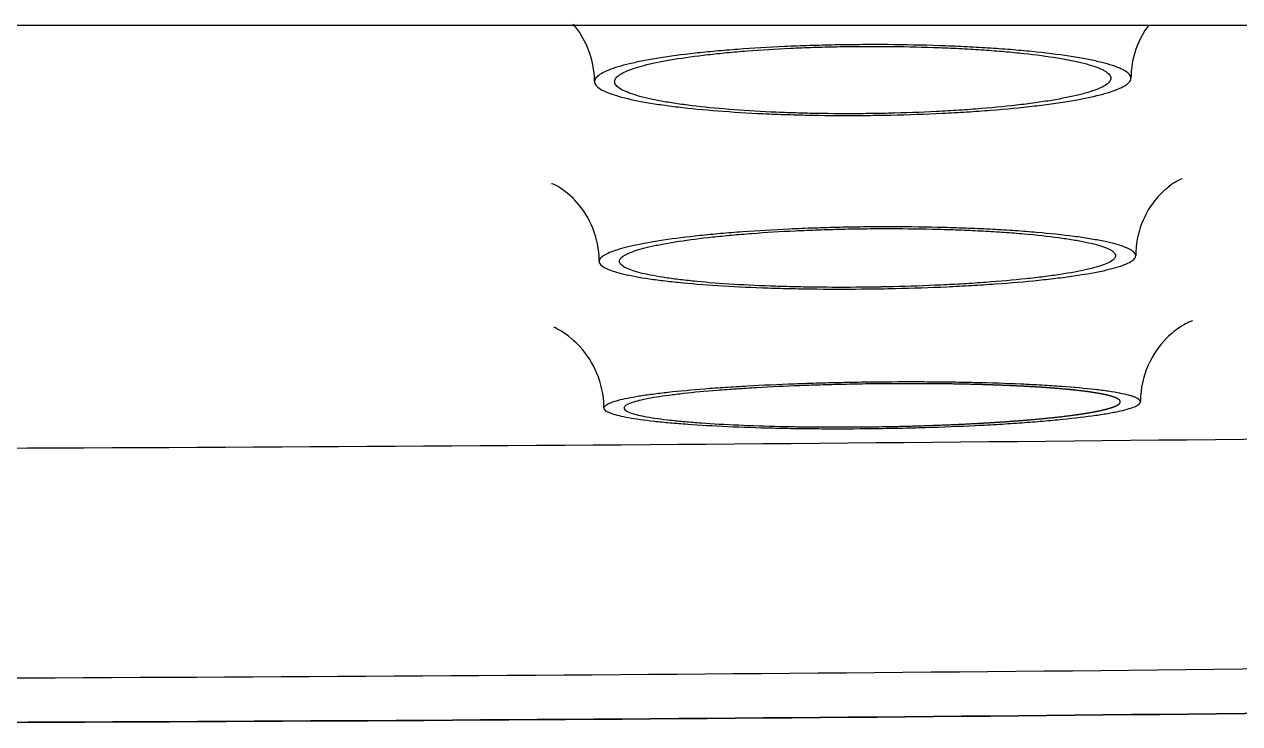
# Model space of a CAD drawing. Header units: millimetres. Extents: x 0 to 2809, y -1128 to 717.
# Drawn here: x 765.3 to 856, y 312 to 364.1 of the extents above; entities that cross this region are included whole.
import ezdxf

# ---------------------------------------------------------------- set-up
doc = ezdxf.new("R2010")
doc.units = ezdxf.units.MM
doc.layers.add('Blocks', color=7, linetype='Continuous')
doc.layers.add('Blocks$Inner', color=7, linetype='Continuous', lineweight=25, true_color=0x007f00)
doc.layers.add('Blocks$Outline', color=7, linetype='Continuous', lineweight=35, true_color=0xff3f3f)

# ---------------------------------------------------------------- blocks, each defined once
blk = doc.blocks.new('Balcony Lounge Bench w Arm Front')
at = {"layer": 'Blocks$Inner'}
blk.add_lwpolyline([(1224.493, 363.997), (1060.548, 363.997), (874.6, 363.997), (778.67, 363.997), (712.85, 363.997), (647.029, 363.997), (551.1, 363.997), (365.151, 363.997), (201.207, 363.997)], dxfattribs=at)
for points, knots in [([(807.846, 359.813), (807.846, 359.935), (807.843, 360.058), (807.836, 360.18), (807.75, 361.721), (807.107, 363.115), (806.265, 364.079)], [0.000003, 0.000003, 0.000003, 0.000003, 0.40923, 0.40923, 0.40923, 5.551713, 5.551713, 5.551713, 5.551713]), ([(825.759, 362.54), (825.127, 362.528), (824.498, 362.513), (823.247, 362.473), (822.629, 362.449), (820.815, 362.367), (819.65, 362.298), (817.968, 362.173), (817.417, 362.128), (816.353, 362.03), (815.841, 361.979), (814.365, 361.815), (813.459, 361.695), (812.219, 361.496), (811.829, 361.427), (811.103, 361.286), (810.766, 361.214), (810.144, 361.065), (809.859, 360.989), (809.342, 360.833), (809.108, 360.753), (808.495, 360.51), (808.207, 360.345), (807.948, 360.095), (807.891, 360.011), (807.852, 359.888), (807.846, 359.851), (807.846, 359.813)], [169.094805, 169.094805, 169.094805, 169.094805, 171.661273, 171.661273, 174.227741, 174.227741, 179.360678, 179.360678, 181.927146, 181.927146, 184.493614, 184.493614, 189.626551, 189.626551, 192.193019, 192.193019, 194.759487, 194.759487, 197.325955, 197.325955, 199.892423, 199.892423, 205.02536, 205.02536, 207.591828, 207.591828, 208.735555, 208.735555, 208.735555, 208.735555]), ([(847.846, 360.065), (847.846, 360.156), (847.81, 360.246), (847.738, 360.335), (847.671, 360.42), (847.571, 360.503), (847.439, 360.587), (847.373, 360.629), (847.299, 360.67), (847.217, 360.711), (847.135, 360.752), (847.046, 360.793), (846.949, 360.833), (846.562, 360.994), (846.056, 361.148), (845.433, 361.294), (845.277, 361.331), (845.113, 361.367), (844.942, 361.403), (844.771, 361.439), (844.593, 361.474), (844.408, 361.508), (844.04, 361.577), (843.648, 361.643), (843.231, 361.706), (842.398, 361.832), (841.471, 361.946), (840.446, 362.049), (839.934, 362.101), (839.403, 362.148), (838.857, 362.192), (838.312, 362.236), (837.751, 362.276), (837.175, 362.313), (836.598, 362.35), (836.006, 362.382), (835.399, 362.412), (834.791, 362.441), (834.165, 362.466), (833.536, 362.487), (832.278, 362.529), (830.999, 362.555), (829.698, 362.564), (829.08, 362.568), (828.457, 362.569), (827.831, 362.565)], [292.918714, 292.918714, 292.918714, 292.918714, 295.735298, 295.735298, 295.735298, 298.389604, 298.389604, 298.389604, 299.725317, 299.725317, 299.725317, 301.053546, 301.053546, 301.053546, 306.347894, 306.347894, 306.347894, 307.678821, 307.678821, 307.678821, 309.013936, 309.013936, 309.013936, 311.663548, 311.663548, 311.663548, 316.967793, 316.967793, 316.967793, 319.628812, 319.628812, 319.628812, 322.269862, 322.269862, 322.269862, 324.916361, 324.916361, 324.916361, 327.583079, 327.583079, 327.583079, 332.876708, 332.876708, 332.876708, 335.400888, 335.400888, 335.400888, 335.400888]), ([(809.346, 359.813), (809.346, 359.849), (809.352, 359.885), (809.388, 360.001), (809.44, 360.081), (809.68, 360.319), (809.947, 360.476), (810.514, 360.708), (810.73, 360.784), (811.208, 360.932), (811.472, 361.005), (812.047, 361.146), (812.359, 361.215), (813.03, 361.349), (813.391, 361.415), (814.538, 361.604), (815.376, 361.719), (816.742, 361.875), (817.215, 361.924), (818.199, 362.017), (818.709, 362.061), (820.264, 362.18), (821.342, 362.246), (823.02, 362.324), (823.592, 362.347), (824.749, 362.385), (825.331, 362.4), (825.915, 362.412)], [383.12842, 383.12842, 383.12842, 383.12842, 384.272117, 384.272117, 386.838473, 386.838473, 391.971184, 391.971184, 394.537539, 394.537539, 397.103894, 397.103894, 399.67025, 399.67025, 402.236605, 402.236605, 407.369316, 407.369316, 409.935671, 409.935671, 412.502026, 412.502026, 417.634737, 417.634737, 420.201093, 420.201093, 422.767448, 422.767448, 422.767448, 422.767448]), ([(827.832, 362.436), (828.411, 362.439), (828.988, 362.439), (829.559, 362.435), (830.762, 362.427), (831.946, 362.403), (833.11, 362.363), (833.691, 362.343), (834.271, 362.319), (834.832, 362.292), (835.394, 362.264), (835.942, 362.233), (836.475, 362.199), (837.008, 362.164), (837.527, 362.126), (838.031, 362.084), (838.536, 362.043), (839.027, 361.997), (839.501, 361.949), (840.449, 361.851), (841.307, 361.743), (842.077, 361.623), (842.462, 361.563), (842.826, 361.501), (843.166, 361.436), (843.337, 361.403), (843.502, 361.37), (843.66, 361.336), (843.818, 361.302), (843.969, 361.267), (844.114, 361.233), (844.691, 361.093), (845.158, 360.948), (845.516, 360.795), (845.606, 360.757), (845.688, 360.718), (845.764, 360.679), (845.84, 360.64), (845.908, 360.601), (845.97, 360.561), (846.092, 360.482), (846.184, 360.402), (846.246, 360.322), (846.313, 360.237), (846.346, 360.151), (846.346, 360.065)], [256.623046, 256.623046, 256.623046, 256.623046, 259.146896, 259.146896, 259.146896, 264.439835, 264.439835, 264.439835, 267.106222, 267.106222, 267.106222, 269.752413, 269.752413, 269.752413, 272.393185, 272.393185, 272.393185, 275.053955, 275.053955, 275.053955, 280.357822, 280.357822, 280.357822, 283.007306, 283.007306, 283.007306, 284.342372, 284.342372, 284.342372, 285.673262, 285.673262, 285.673262, 290.967557, 290.967557, 290.967557, 292.295796, 292.295796, 292.295796, 293.631526, 293.631526, 293.631526, 296.285886, 296.285886, 296.285886, 299.102442, 299.102442, 299.102442, 299.102442]), ([(807.846, 359.813), (807.846, 359.766), (807.855, 359.719), (807.94, 359.505), (808.126, 359.34), (808.58, 359.098), (808.762, 359.018), (809.183, 358.86), (809.421, 358.784), (810.214, 358.56), (810.847, 358.419), (811.955, 358.221), (812.353, 358.156), (813.186, 358.035), (813.623, 357.977), (814.994, 357.814), (815.989, 357.717), (818.139, 357.55), (819.265, 357.481), (821.021, 357.401), (821.617, 357.378), (822.835, 357.34), (823.458, 357.324), (825.333, 357.29), (826.597, 357.284), (827.875, 357.294)], [208.735555, 208.735555, 208.735555, 208.735555, 210.158296, 210.158296, 215.291232, 215.291232, 217.857701, 217.857701, 220.424169, 220.424169, 225.557105, 225.557105, 228.123573, 228.123573, 230.690042, 230.690042, 235.822978, 235.822978, 240.955914, 240.955914, 243.522383, 243.522383, 246.088851, 246.088851, 251.221787, 251.221787, 251.221787, 251.221787]), ([(827.873, 357.423), (826.691, 357.413), (825.522, 357.419), (823.787, 357.451), (823.211, 357.465), (822.084, 357.501), (821.532, 357.523), (819.908, 357.598), (818.867, 357.663), (816.878, 357.822), (815.958, 357.913), (814.69, 358.069), (814.286, 358.123), (813.515, 358.238), (813.147, 358.299), (812.122, 358.488), (811.536, 358.622), (810.803, 358.834), (810.583, 358.907), (810.193, 359.057), (810.025, 359.133), (809.605, 359.363), (809.433, 359.52), (809.355, 359.724), (809.346, 359.768), (809.346, 359.813)], [340.644076, 340.644076, 340.644076, 340.644076, 345.776787, 345.776787, 348.343142, 348.343142, 350.909498, 350.909498, 356.042208, 356.042208, 361.174919, 361.174919, 363.741274, 363.741274, 366.30763, 366.30763, 371.440341, 371.440341, 374.006696, 374.006696, 376.573051, 376.573051, 381.705762, 381.705762, 383.12842, 383.12842, 383.12842, 383.12842]), ([(846.346, 360.065), (846.346, 359.989), (846.32, 359.913), (846.268, 359.836), (846.24, 359.795), (846.204, 359.754), (846.161, 359.713), (846.118, 359.672), (846.068, 359.631), (846.011, 359.591), (845.896, 359.51), (845.753, 359.43), (845.582, 359.351), (845.411, 359.272), (845.211, 359.194), (844.983, 359.117), (844.869, 359.078), (844.748, 359.04), (844.619, 359.002), (844.491, 358.964), (844.355, 358.926), (844.213, 358.888), (843.646, 358.739), (842.982, 358.598), (842.223, 358.466), (841.843, 358.399), (841.439, 358.335), (841.011, 358.273), (840.797, 358.242), (840.577, 358.212), (840.353, 358.182), (840.129, 358.153), (839.901, 358.124), (839.668, 358.096), (838.738, 357.984), (837.741, 357.885), (836.675, 357.798), (836.142, 357.754), (835.589, 357.714), (835.03, 357.678), (834.47, 357.641), (833.902, 357.608), (833.327, 357.58), (832.175, 357.522), (830.992, 357.479), (829.777, 357.452)], [299.102442, 299.102442, 299.102442, 299.102442, 301.586532, 301.586532, 301.586532, 302.922495, 302.922495, 302.922495, 304.251643, 304.251643, 304.251643, 306.895478, 306.895478, 306.895478, 309.540185, 309.540185, 309.540185, 310.870441, 310.870441, 310.870441, 312.206176, 312.206176, 312.206176, 317.504724, 317.504724, 317.504724, 320.16068, 320.16068, 320.16068, 321.495755, 321.495755, 321.495755, 322.822788, 322.822788, 322.822788, 328.116604, 328.116604, 328.116604, 330.783352, 330.783352, 330.783352, 333.430978, 333.430978, 333.430978, 338.736351, 338.736351, 338.736351, 338.736351]), ([(829.933, 357.323), (831.247, 357.351), (832.526, 357.396), (833.771, 357.456), (834.393, 357.486), (835.007, 357.52), (835.612, 357.558), (836.217, 357.596), (836.815, 357.639), (837.391, 357.684), (838.543, 357.775), (839.621, 357.879), (840.627, 357.996), (840.878, 358.026), (841.125, 358.056), (841.367, 358.087), (841.609, 358.118), (841.847, 358.15), (842.078, 358.182), (842.541, 358.247), (842.978, 358.315), (843.388, 358.384), (844.209, 358.523), (844.928, 358.671), (845.54, 358.828), (845.694, 358.867), (845.84, 358.907), (845.979, 358.947), (846.118, 358.987), (846.249, 359.028), (846.373, 359.068), (846.619, 359.149), (846.835, 359.232), (847.02, 359.315), (847.205, 359.398), (847.36, 359.482), (847.484, 359.567), (847.546, 359.609), (847.6, 359.652), (847.646, 359.695), (847.693, 359.738), (847.731, 359.781), (847.761, 359.824), (847.818, 359.905), (847.846, 359.985), (847.846, 360.065)], [253.284065, 253.284065, 253.284065, 253.284065, 258.590012, 258.590012, 258.590012, 261.237873, 261.237873, 261.237873, 263.904816, 263.904816, 263.904816, 269.198889, 269.198889, 269.198889, 270.525959, 270.525959, 270.525959, 271.86106, 271.86106, 271.86106, 274.517039, 274.517039, 274.517039, 279.815529, 279.815529, 279.815529, 281.151231, 281.151231, 281.151231, 282.481449, 282.481449, 282.481449, 285.126068, 285.126068, 285.126068, 287.769806, 287.769806, 287.769806, 289.098905, 289.098905, 289.098905, 290.434819, 290.434819, 290.434819, 292.918714, 292.918714, 292.918714, 292.918714]), ([(827.875, 357.294), (828.536, 357.299), (829.195, 357.308), (829.879, 357.322), (829.906, 357.323), (829.933, 357.323)], [251.221787, 251.221787, 251.221787, 251.221787, 253.203164, 253.203164, 253.284065, 253.284065, 253.284065, 253.284065]), ([(851.67, 352.583), (851.67, 352.583), (851.553, 352.545), (851.287, 352.396), (851.133, 352.311), (850.936, 352.189), (850.705, 352.014), (850.511, 351.868), (850.304, 351.692), (850.09, 351.478), (849.986, 351.374), (849.881, 351.261), (849.778, 351.141), (848.849, 350.063), (848.197, 348.516), (848.197, 346.842)], [30.656986, 30.656986, 30.656986, 30.656986, 33.249079, 33.249079, 33.249079, 34.734877, 34.734877, 34.734877, 35.970958, 35.970958, 35.970958, 36.577814, 36.577814, 36.577814, 42.01542, 42.01542, 42.01542, 42.01542]), ([(808.197, 346.421), (808.197, 346.545), (808.194, 346.668), (808.187, 346.791), (808.093, 348.481), (807.331, 350.005), (806.357, 351.004), (806.327, 351.035), (806.297, 351.064), (806.268, 351.094), (805.256, 352.09), (804.652, 352.207), (804.65, 352.2)], [0.000007, 0.000007, 0.000007, 0.000007, 0.403306, 0.403306, 0.403306, 5.941626, 5.941626, 5.941626, 6.112428, 6.112428, 6.112428, 11.657993, 11.657993, 11.657993, 11.657993]), ([(826.124, 348.952), (825.492, 348.938), (824.863, 348.921), (823.611, 348.878), (822.994, 348.854), (821.179, 348.77), (820.013, 348.701), (818.331, 348.579), (817.779, 348.535), (816.714, 348.441), (816.202, 348.392), (814.725, 348.236), (813.818, 348.123), (812.577, 347.938), (812.186, 347.874), (811.459, 347.743), (811.122, 347.677), (810.5, 347.541), (810.214, 347.471), (809.696, 347.33), (809.462, 347.257), (808.848, 347.038), (808.559, 346.891), (808.3, 346.669), (808.243, 346.595), (808.203, 346.488), (808.197, 346.454), (808.197, 346.421)], [146.335695, 146.335695, 146.335695, 146.335695, 148.237936, 148.237936, 150.140176, 150.140176, 153.944657, 153.944657, 155.846898, 155.846898, 157.749138, 157.749138, 161.553619, 161.553619, 163.45586, 163.45586, 165.3581, 165.3581, 167.260341, 167.260341, 169.162581, 169.162581, 172.967062, 172.967062, 174.869303, 174.869303, 175.718245, 175.718245, 175.718245, 175.718245]), ([(848.197, 346.842), (848.197, 346.921), (848.162, 346.999), (848.091, 347.078), (848.024, 347.152), (847.925, 347.226), (847.793, 347.299), (847.727, 347.336), (847.653, 347.372), (847.571, 347.408), (847.489, 347.444), (847.4, 347.48), (847.304, 347.515), (846.917, 347.656), (846.413, 347.791), (845.79, 347.92), (845.634, 347.952), (845.47, 347.983), (845.3, 348.015), (845.129, 348.046), (844.95, 348.077), (844.766, 348.107), (844.398, 348.167), (844.006, 348.224), (843.59, 348.279), (842.758, 348.389), (841.831, 348.488), (840.807, 348.577), (840.294, 348.621), (839.764, 348.662), (839.219, 348.699), (838.674, 348.736), (838.113, 348.77), (837.537, 348.801), (836.961, 348.831), (836.369, 348.858), (835.762, 348.882), (835.155, 348.905), (834.529, 348.926), (833.9, 348.942), (832.642, 348.974), (831.363, 348.991), (830.062, 348.993), (829.436, 348.994), (828.803, 348.991), (828.167, 348.985)], [101.822164, 101.822164, 101.822164, 101.822164, 104.617832, 104.617832, 104.617832, 107.269607, 107.269607, 107.269607, 108.603979, 108.603979, 108.603979, 109.930831, 109.930831, 109.930831, 115.220119, 115.220119, 115.220119, 116.549891, 116.549891, 116.549891, 117.883734, 117.883734, 117.883734, 120.530844, 120.530844, 120.530844, 125.830614, 125.830614, 125.830614, 128.489304, 128.489304, 128.489304, 131.128176, 131.128176, 131.128176, 133.77263, 133.77263, 133.77263, 136.437281, 136.437281, 136.437281, 141.726873, 141.726873, 141.726873, 144.287765, 144.287765, 144.287765, 144.287765]), ([(809.697, 346.421), (809.697, 346.453), (809.703, 346.484), (809.739, 346.586), (809.792, 346.656), (810.032, 346.865), (810.299, 347.004), (810.867, 347.212), (811.083, 347.281), (811.563, 347.415), (811.827, 347.48), (812.403, 347.609), (812.715, 347.672), (813.387, 347.796), (813.749, 347.857), (814.896, 348.032), (815.736, 348.14), (817.102, 348.288), (817.576, 348.335), (818.56, 348.424), (819.071, 348.467), (820.627, 348.583), (821.705, 348.649), (823.384, 348.729), (823.955, 348.752), (825.113, 348.793), (825.695, 348.81), (826.279, 348.824)], [313.43033, 313.43033, 313.43033, 313.43033, 314.215593, 314.215593, 315.975247, 315.975247, 319.494555, 319.494555, 321.254209, 321.254209, 323.013863, 323.013863, 324.773517, 324.773517, 326.533171, 326.533171, 330.052479, 330.052479, 331.812133, 331.812133, 333.571787, 333.571787, 337.091095, 337.091095, 338.850749, 338.850749, 340.610403, 340.610403, 340.610403, 340.610403]), ([(828.169, 348.856), (828.758, 348.862), (829.343, 348.865), (831.126, 348.863), (832.309, 348.848), (834.054, 348.803), (834.633, 348.784), (835.756, 348.74), (836.303, 348.715), (837.369, 348.658), (837.888, 348.626), (838.896, 348.556), (839.387, 348.518), (840.809, 348.393), (841.666, 348.3), (842.82, 348.145), (843.183, 348.091), (843.694, 348.006), (843.859, 347.977), (844.175, 347.918), (844.326, 347.888), (845.047, 347.737), (845.513, 347.61), (845.96, 347.444), (846.043, 347.41), (846.194, 347.342), (846.262, 347.308), (846.445, 347.204), (846.537, 347.134), (846.664, 346.991), (846.697, 346.916), (846.697, 346.842)], [200.354022, 200.354022, 200.354022, 200.354022, 202.907366, 202.907366, 208.208216, 208.208216, 210.85864, 210.85864, 213.509065, 213.509065, 216.15949, 216.15949, 218.809915, 218.809915, 224.110764, 224.110764, 226.761189, 226.761189, 228.086401, 228.086401, 229.411614, 229.411614, 234.712463, 234.712463, 236.037676, 236.037676, 237.362888, 237.362888, 240.013313, 240.013313, 242.812063, 242.812063, 242.812063, 242.812063]), ([(808.197, 346.421), (808.197, 346.38), (808.207, 346.34), (808.292, 346.153), (808.477, 346.011), (808.932, 345.804), (809.114, 345.736), (809.536, 345.602), (809.775, 345.537), (810.568, 345.35), (811.202, 345.233), (812.312, 345.069), (812.71, 345.017), (813.544, 344.918), (813.982, 344.872), (815.354, 344.74), (816.35, 344.664), (818.501, 344.534), (819.627, 344.483), (821.384, 344.424), (821.981, 344.408), (823.2, 344.382), (823.823, 344.372), (825.698, 344.354), (826.963, 344.355), (828.241, 344.369)], [175.718245, 175.718245, 175.718245, 175.718245, 176.771543, 176.771543, 180.576024, 180.576024, 182.478265, 182.478265, 184.380505, 184.380505, 188.184986, 188.184986, 190.087227, 190.087227, 191.989467, 191.989467, 195.793948, 195.793948, 199.598429, 199.598429, 201.50067, 201.50067, 203.40291, 203.40291, 207.207391, 207.207391, 207.207391, 207.207391]), ([(828.238, 344.498), (827.055, 344.484), (825.886, 344.482), (824.151, 344.499), (823.575, 344.507), (822.447, 344.531), (821.895, 344.546), (820.27, 344.6), (819.229, 344.648), (817.238, 344.769), (816.317, 344.84), (815.048, 344.963), (814.643, 345.006), (813.872, 345.099), (813.503, 345.148), (812.476, 345.301), (811.89, 345.411), (811.156, 345.588), (810.936, 345.649), (810.545, 345.774), (810.377, 345.839), (809.956, 346.034), (809.785, 346.168), (809.706, 346.344), (809.697, 346.383), (809.697, 346.421)], [284.301474, 284.301474, 284.301474, 284.301474, 287.820782, 287.820782, 289.580436, 289.580436, 291.34009, 291.34009, 294.859398, 294.859398, 298.378706, 298.378706, 300.13836, 300.13836, 301.898014, 301.898014, 305.417322, 305.417322, 307.176976, 307.176976, 308.93663, 308.93663, 312.455939, 312.455939, 313.43033, 313.43033, 313.43033, 313.43033]), ([(846.697, 346.842), (846.697, 346.775), (846.671, 346.708), (846.59, 346.605), (846.554, 346.569), (846.468, 346.498), (846.417, 346.462), (846.245, 346.357), (846.101, 346.287), (845.758, 346.149), (845.558, 346.081), (845.215, 345.98), (845.094, 345.947), (844.836, 345.88), (844.7, 345.847), (843.99, 345.684), (843.325, 345.561), (842.185, 345.387), (841.781, 345.331), (841.138, 345.249), (840.917, 345.223), (840.469, 345.171), (840.241, 345.145), (839.078, 345.022), (838.08, 344.934), (836.481, 344.817), (835.928, 344.78), (834.808, 344.714), (834.24, 344.684), (832.513, 344.603), (831.33, 344.561), (830.114, 344.532)], [242.812063, 242.812063, 242.812063, 242.812063, 245.314163, 245.314163, 246.639375, 246.639375, 247.964587, 247.964587, 250.615012, 250.615012, 253.265437, 253.265437, 254.590649, 254.590649, 255.915862, 255.915862, 261.216711, 261.216711, 263.867136, 263.867136, 265.192348, 265.192348, 266.517561, 266.517561, 271.81841, 271.81841, 274.468835, 274.468835, 277.11926, 277.11926, 282.420109, 282.420109, 282.420109, 282.420109]), ([(830.27, 344.404), (831.584, 344.433), (832.863, 344.477), (834.108, 344.533), (834.73, 344.561), (835.344, 344.593), (835.949, 344.628), (836.555, 344.663), (837.153, 344.701), (837.729, 344.742), (838.881, 344.824), (839.96, 344.917), (840.966, 345.021), (841.218, 345.047), (841.464, 345.074), (841.707, 345.101), (841.949, 345.129), (842.187, 345.157), (842.419, 345.186), (842.882, 345.243), (843.319, 345.302), (843.73, 345.364), (844.552, 345.486), (845.271, 345.616), (845.885, 345.754), (846.038, 345.788), (846.185, 345.824), (846.324, 345.859), (846.464, 345.894), (846.595, 345.929), (846.718, 345.965), (846.965, 346.036), (847.181, 346.108), (847.367, 346.181), (847.553, 346.254), (847.708, 346.328), (847.832, 346.403), (847.895, 346.44), (847.949, 346.477), (847.996, 346.515), (848.042, 346.553), (848.081, 346.591), (848.111, 346.629), (848.169, 346.7), (848.197, 346.771), (848.197, 346.842)], [62.205373, 62.205373, 62.205373, 62.205373, 67.507303, 67.507303, 67.507303, 70.15308, 70.15308, 70.15308, 72.817854, 72.817854, 72.817854, 78.107436, 78.107436, 78.107436, 79.433334, 79.433334, 79.433334, 80.76723, 80.76723, 80.76723, 83.420731, 83.420731, 83.420731, 88.714189, 88.714189, 88.714189, 90.048582, 90.048582, 90.048582, 91.377435, 91.377435, 91.377435, 94.01936, 94.01936, 94.01936, 96.660459, 96.660459, 96.660459, 97.988264, 97.988264, 97.988264, 99.32282, 99.32282, 99.32282, 101.822164, 101.822164, 101.822164, 101.822164]), ([(828.241, 344.369), (828.901, 344.377), (829.56, 344.388), (830.235, 344.403), (830.252, 344.403), (830.27, 344.404)], [207.207391, 207.207391, 207.207391, 207.207391, 209.188251, 209.188251, 209.24119, 209.24119, 209.24119, 209.24119]), ([(1224.493, 342.21), (1224.449, 342.208), (1224.406, 342.206), (1224.363, 342.205), (1223.78, 342.182), (1223.196, 342.16), (1222.613, 342.138), (1220.285, 342.049), (1217.957, 341.96), (1215.629, 341.872), (1210.972, 341.697), (1206.315, 341.523), (1201.657, 341.352), (1192.346, 341.01), (1183.034, 340.678), (1173.722, 340.355), (1155.096, 339.709), (1136.466, 339.103), (1117.835, 338.536), (1072.849, 337.168), (1027.847, 336.04), (982.837, 335.131), (937.836, 334.222), (892.826, 333.529), (847.815, 333.072), (802.826, 332.616), (757.835, 332.398), (712.85, 332.398)], [-1030.597712, -1030.597712, -1030.597712, -1030.597712, -1030.467005, -1030.467005, -1030.467005, -1028.716244, -1028.716244, -1028.716244, -1021.726434, -1021.726434, -1021.726434, -1007.74364, -1007.74364, -1007.74364, -979.788621, -979.788621, -979.788621, -923.867941, -923.867941, -923.867941, -788.816801, -788.816801, -788.816801, -653.768562, -653.768562, -653.768562, -518.79142, -518.79142, -518.79142, -518.79142]), ([(852.422, 341.99), (852.421, 341.991), (852.342, 341.967), (852.153, 341.881), (852.024, 341.822), (851.846, 341.734), (851.62, 341.596), (851.335, 341.421), (851.002, 341.183), (850.651, 340.855), (850.597, 340.805), (850.543, 340.752), (850.489, 340.698), (849.371, 339.577), (848.571, 337.868), (848.549, 336.036)], [31.290777, 31.290777, 31.290777, 31.290777, 33.420315, 33.420315, 33.420315, 34.867702, 34.867702, 34.867702, 36.684971, 36.684971, 36.684971, 36.9689, 36.9689, 36.9689, 42.831672, 42.831672, 42.831672, 42.831672]), ([(808.548, 335.492), (808.548, 335.639), (808.544, 335.785), (808.534, 335.932), (808.422, 337.658), (807.627, 339.228), (806.565, 340.275), (806.487, 340.351), (806.41, 340.424), (806.267, 340.551), (806.202, 340.607), (806.137, 340.66), (805.511, 341.175), (805.076, 341.409), (804.825, 341.51)], [0, 0, 0, 0, 0.465791, 0.465791, 0.465791, 5.962318, 5.962318, 5.962318, 6.361256, 6.361256, 6.698708, 6.698708, 6.698708, 9.828183, 9.828183, 9.828183, 9.828183]), ([(826.486, 337.39), (825.854, 337.378), (825.225, 337.362), (823.973, 337.326), (823.356, 337.306), (821.54, 337.239), (820.374, 337.185), (818.691, 337.092), (818.139, 337.058), (817.073, 336.987), (816.561, 336.95), (815.083, 336.833), (814.175, 336.749), (812.933, 336.612), (812.541, 336.564), (811.814, 336.468), (811.477, 336.419), (810.853, 336.319), (810.568, 336.268), (810.049, 336.163), (809.815, 336.11), (809.2, 335.948), (808.911, 335.839), (808.651, 335.675), (808.594, 335.621), (808.555, 335.541), (808.549, 335.516), (808.549, 335.492)], [189.977937, 189.977937, 189.977937, 189.977937, 191.880121, 191.880121, 193.782305, 193.782305, 197.586673, 197.586673, 199.488857, 199.488857, 201.391042, 201.391042, 205.19541, 205.19541, 207.097594, 207.097594, 208.999778, 208.999778, 210.901962, 210.901962, 212.804147, 212.804147, 216.608515, 216.608515, 218.510699, 218.510699, 219.360313, 219.360313, 219.360313, 219.360313]), ([(826.641, 337.262), (826.056, 337.249), (825.474, 337.235), (824.316, 337.2), (823.745, 337.181), (822.066, 337.118), (820.987, 337.067), (819.43, 336.979), (818.919, 336.947), (817.934, 336.881), (817.46, 336.846), (816.093, 336.737), (815.253, 336.659), (814.104, 336.531), (813.742, 336.487), (813.069, 336.397), (812.757, 336.351), (812.181, 336.258), (811.916, 336.211), (811.436, 336.114), (811.22, 336.064), (810.651, 335.914), (810.383, 335.814), (810.143, 335.662), (810.09, 335.611), (810.054, 335.537), (810.049, 335.514), (810.049, 335.492)], [253.760697, 253.760697, 253.760697, 253.760697, 256.327824, 256.327824, 258.894951, 258.894951, 264.029205, 264.029205, 266.596332, 266.596332, 269.163459, 269.163459, 274.297713, 274.297713, 276.86484, 276.86484, 279.431967, 279.431967, 281.999095, 281.999095, 284.566222, 284.566222, 289.700476, 289.700476, 292.267603, 292.267603, 293.414161, 293.414161, 293.414161, 293.414161]), ([(848.549, 335.974), (848.537, 336.083), (848.408, 336.19), (848.091, 336.321), (848.018, 336.348), (847.857, 336.401), (847.769, 336.427), (847.482, 336.503), (847.261, 336.553), (846.76, 336.65), (846.48, 336.697), (846.015, 336.765), (845.853, 336.787), (845.513, 336.831), (845.336, 336.853), (844.42, 336.957), (843.591, 337.033), (842.205, 337.133), (841.719, 337.164), (840.698, 337.222), (840.169, 337.249), (838.537, 337.321), (837.388, 337.359), (835.57, 337.4), (834.945, 337.412), (833.689, 337.429), (833.056, 337.434), (831.139, 337.443), (829.839, 337.439), (828.518, 337.423)], [155.813961, 155.813961, 155.813961, 155.813961, 159.639697, 159.639697, 160.625537, 160.625537, 161.611376, 161.611376, 163.583056, 163.583056, 165.554735, 165.554735, 166.540575, 166.540575, 167.526415, 167.526415, 171.469774, 171.469774, 173.441453, 173.441453, 175.413132, 175.413132, 179.356491, 179.356491, 181.328171, 181.328171, 183.29985, 183.29985, 187.243209, 187.243209, 187.243209, 187.243209]), ([(808.549, 335.492), (808.549, 335.461), (808.558, 335.431), (808.643, 335.292), (808.829, 335.186), (809.284, 335.031), (809.466, 334.98), (809.888, 334.88), (810.126, 334.832), (810.92, 334.691), (811.554, 334.602), (812.665, 334.479), (813.063, 334.439), (813.897, 334.365), (814.335, 334.33), (815.707, 334.231), (816.703, 334.174), (818.855, 334.077), (819.98, 334.039), (821.737, 333.997), (822.334, 333.986), (823.553, 333.968), (824.176, 333.962), (826.051, 333.952), (827.315, 333.956), (828.594, 333.972)], [219.360313, 219.360313, 219.360313, 219.360313, 220.412883, 220.412883, 224.217251, 224.217251, 226.119436, 226.119436, 228.02162, 228.02162, 231.825988, 231.825988, 233.728172, 233.728172, 235.630356, 235.630356, 239.434725, 239.434725, 243.239093, 243.239093, 245.141277, 245.141277, 247.043461, 247.043461, 250.847829, 250.847829, 250.847829, 250.847829]), ([(810.049, 335.492), (810.049, 335.463), (810.057, 335.435), (810.136, 335.307), (810.308, 335.209), (810.728, 335.066), (810.897, 335.019), (811.288, 334.927), (811.508, 334.882), (812.242, 334.752), (812.829, 334.671), (813.856, 334.558), (814.225, 334.521), (814.996, 334.453), (815.401, 334.421), (816.67, 334.331), (817.591, 334.278), (819.582, 334.19), (820.623, 334.156), (822.248, 334.119), (822.8, 334.109), (823.928, 334.094), (824.504, 334.089), (826.238, 334.081), (827.408, 334.086), (828.59, 334.101)], [293.414161, 293.414161, 293.414161, 293.414161, 294.83473, 294.83473, 299.968984, 299.968984, 302.536111, 302.536111, 305.103238, 305.103238, 310.237492, 310.237492, 312.804619, 312.804619, 315.371746, 315.371746, 320.506, 320.506, 325.640254, 325.640254, 328.207381, 328.207381, 330.774508, 330.774508, 335.908763, 335.908763, 335.908763, 335.908763]), ([(830.59, 334.004), (831.254, 334.018), (831.889, 334.034), (833.795, 334.091), (835.04, 334.139), (836.856, 334.228), (837.455, 334.26), (838.609, 334.329), (839.167, 334.366), (840.248, 334.443), (840.77, 334.483), (841.526, 334.547), (841.774, 334.569), (842.259, 334.614), (842.497, 334.637), (843.66, 334.754), (844.483, 334.852), (845.565, 335.008), (845.9, 335.061), (846.363, 335.143), (846.511, 335.171), (846.791, 335.226), (846.923, 335.254), (847.545, 335.393), (847.92, 335.507), (848.235, 335.65), (848.291, 335.678), (848.386, 335.736), (848.426, 335.765), (848.518, 335.849), (848.548, 335.905), (848.549, 335.96)], [252.828303, 252.828303, 252.828303, 252.828303, 254.751442, 254.751442, 258.680098, 258.680098, 260.644426, 260.644426, 262.608754, 262.608754, 264.573082, 264.573082, 265.555246, 265.555246, 266.53741, 266.53741, 270.466066, 270.466066, 272.430394, 272.430394, 273.412558, 273.412558, 274.394722, 274.394722, 278.323378, 278.323378, 279.305542, 279.305542, 280.287706, 280.287706, 282.201945, 282.201945, 282.201945, 282.201945]), ([(1224.505, 325.079), (1223.975, 325.059), (1223.446, 325.039), (1222.916, 325.018), (1220.585, 324.929), (1218.254, 324.841), (1215.924, 324.753), (1211.262, 324.577), (1206.599, 324.403), (1201.936, 324.232), (1192.615, 323.89), (1183.293, 323.558), (1173.97, 323.235), (1155.323, 322.589), (1136.672, 321.981), (1118.019, 321.415), (1072.982, 320.046), (1027.929, 318.917), (982.868, 318.009), (937.815, 317.1), (892.755, 316.406), (847.695, 315.95), (802.745, 315.496), (757.794, 315.278), (712.85, 315.278)], [13.712784, 13.712784, 13.712784, 13.712784, 15.30337, 15.30337, 15.30337, 22.300689, 22.300689, 22.300689, 36.298682, 36.298682, 36.298682, 64.284763, 64.284763, 64.284763, 120.269528, 120.269528, 120.269528, 255.474671, 255.474671, 255.474671, 390.674417, 390.674417, 390.674417, 525.53183, 525.53183, 525.53183, 525.53183]), ([(1224.493, 321.757), (1224.148, 321.744), (1222.398, 321.677), (1209.398, 321.183), (1196.743, 320.72), (1162.993, 319.525), (1140.492, 318.785), (1072.982, 316.74), (1027.969, 315.615), (937.932, 313.805), (892.909, 313.113), (802.874, 312.204), (757.862, 311.986), (712.85, 311.986)], [28.515564, 28.515564, 28.515564, 28.515564, 29.550114, 33.771847, 67.545708, 67.545708, 135.093431, 135.093431, 270.188876, 270.188876, 405.284322, 405.284322, 540.333851, 540.333851, 540.333851, 540.333851])]:
    blk.add_open_spline(points, degree=3, knots=knots, dxfattribs=at)
for points in [[(849.165, 364.012), (848.378, 362.978), (847.846, 361.575), (847.846, 360.065)], [(827.831, 362.565), (827.136, 362.562), (826.445, 362.553), (825.759, 362.54)], [(825.915, 362.412), (826.551, 362.424), (827.189, 362.432), (827.832, 362.436)], [(829.777, 357.452), (829.14, 357.438), (828.506, 357.428), (827.873, 357.423)], [(828.167, 348.985), (827.482, 348.978), (826.801, 348.968), (826.124, 348.952)], [(826.279, 348.824), (826.906, 348.838), (827.536, 348.849), (828.169, 348.856)], [(846.698, 346.966), (846.698, 346.925), (846.697, 346.883), (846.697, 346.842)], [(828.518, 337.423), (827.837, 337.415), (827.16, 337.404), (826.486, 337.39)], [(828.52, 337.294), (827.891, 337.286), (827.264, 337.275), (826.641, 337.262)], [(848.549, 335.96), (848.549, 335.965), (848.549, 335.969), (848.549, 335.974)], [(828.59, 334.101), (829.21, 334.109), (829.832, 334.12), (830.456, 334.133)], [(828.594, 333.972), (829.254, 333.98), (829.913, 333.99), (830.59, 334.004)]]:
    blk.add_open_spline(points, degree=3, dxfattribs=at)
blk.add_rational_spline([(830.114, 344.532), (829.487, 344.517), (828.861, 344.506), (828.238, 344.498)], [1, 0.99999999999, 0.99999999999, 1], degree=3, dxfattribs=at)
for points, weights, knots in [([(847.049, 335.96), (847.049, 336.014), (847.016, 336.069), (846.951, 336.122), (846.889, 336.173), (846.798, 336.223), (846.676, 336.273), (846.615, 336.298), (846.547, 336.322), (846.471, 336.346), (846.396, 336.371), (846.314, 336.395), (846.224, 336.418), (845.867, 336.512), (845.401, 336.601), (844.825, 336.684), (844.681, 336.705), (844.53, 336.725), (844.372, 336.746), (844.214, 336.766), (844.049, 336.785), (843.879, 336.805), (843.539, 336.843), (843.177, 336.879), (842.792, 336.913), (842.023, 336.982), (841.166, 337.043), (840.219, 337.095), (839.745, 337.122), (839.254, 337.146), (838.75, 337.167), (838.246, 337.189), (837.728, 337.208), (837.195, 337.225), (836.663, 337.241), (836.116, 337.256), (835.554, 337.268), (834.992, 337.28), (834.414, 337.29), (833.832, 337.297), (832.67, 337.311), (831.486, 337.315), (830.283, 337.309), (829.701, 337.306), (829.112, 337.301), (828.52, 337.294)], [1.00000000666, 1.00000000666, 1.00000000666, 1.00000000666, 1.00000000666, 1.00000000666, 1.00000000666, 1.00000000666, 1.00000000666, 1.00000000666, 1.00000000666, 1.00000000666, 1.00000000666, 1.00000000667, 1.00000000667, 1.00000000667, 1.00000000667, 1.00000000667, 1.00000000667, 1.00000000668, 1.00000000668, 1.00000000668, 1.00000000668, 1.00000000668, 1.00000000668, 1.00000000669, 1.00000000669, 1.0000000067, 1.0000000067, 1.0000000067, 1.0000000067, 1.00000000671, 1.00000000671, 1.00000000671, 1.00000000671, 1.00000000672, 1.00000000672, 1.00000000672, 1.00000000672, 1.00000000673, 1.00000000673, 1.00000000674, 1.00000000674, 1.00000000449, 1.00000000225, 1], [208.536428, 208.536428, 208.536428, 208.536428, 211.320699, 211.320699, 211.320699, 213.97362, 213.97362, 213.97362, 215.308509, 215.308509, 215.308509, 216.635839, 216.635839, 216.635839, 221.927426, 221.927426, 221.927426, 223.257883, 223.257883, 223.257883, 224.592328, 224.592328, 224.592328, 227.240666, 227.240666, 227.240666, 232.543312, 232.543312, 232.543312, 235.203442, 235.203442, 235.203442, 237.843826, 237.843826, 237.843826, 240.48986, 240.48986, 240.48986, 243.156108, 243.156108, 243.156108, 248.448838, 248.448838, 248.448838, 251.02613, 251.02613, 251.02613, 251.02613]), ([(830.456, 334.133), (831.672, 334.16), (832.855, 334.197), (834.006, 334.243), (834.582, 334.266), (835.15, 334.292), (835.71, 334.32), (836.27, 334.348), (836.823, 334.378), (837.356, 334.411), (838.423, 334.476), (839.421, 334.548), (840.352, 334.628), (840.585, 334.649), (840.813, 334.669), (841.037, 334.69), (841.261, 334.711), (841.482, 334.733), (841.696, 334.754), (842.125, 334.798), (842.53, 334.843), (842.91, 334.889), (843.671, 334.982), (844.337, 335.079), (844.905, 335.18), (845.047, 335.206), (845.183, 335.231), (845.312, 335.257), (845.441, 335.283), (845.563, 335.309), (845.677, 335.335), (845.906, 335.387), (846.106, 335.439), (846.278, 335.492), (846.45, 335.544), (846.594, 335.597), (846.709, 335.65), (846.767, 335.676), (846.817, 335.703), (846.861, 335.73), (846.904, 335.756), (846.94, 335.783), (846.968, 335.81), (847.022, 335.86), (847.049, 335.91), (847.049, 335.96)], [1, 1.00000000224, 1.00000000448, 1.00000000673, 1.00000000672, 1.00000000672, 1.00000000672, 1.00000000672, 1.00000000671, 1.00000000671, 1.00000000671, 1.0000000067, 1.0000000067, 1.0000000067, 1.00000000669, 1.00000000669, 1.00000000669, 1.00000000669, 1.00000000669, 1.00000000669, 1.00000000669, 1.00000000668, 1.00000000668, 1.00000000668, 1.00000000667, 1.00000000667, 1.00000000667, 1.00000000667, 1.00000000667, 1.00000000667, 1.00000000667, 1.00000000667, 1.00000000667, 1.00000000666, 1.00000000666, 1.00000000666, 1.00000000666, 1.00000000666, 1.00000000666, 1.00000000666, 1.00000000666, 1.00000000666, 1.00000000666, 1.00000000666, 1.00000000666, 1.00000000666], [168.889596, 168.889596, 168.889596, 168.889596, 174.194441, 174.194441, 174.194441, 176.841617, 176.841617, 176.841617, 179.507738, 179.507738, 179.507738, 184.799871, 184.799871, 184.799871, 186.126388, 186.126388, 186.126388, 187.460887, 187.460887, 187.460887, 190.115494, 190.115494, 190.115494, 195.41117, 195.41117, 195.41117, 196.746091, 196.746091, 196.746091, 198.075407, 198.075407, 198.075407, 200.718284, 200.718284, 200.718284, 203.360402, 203.360402, 203.360402, 204.688755, 204.688755, 204.688755, 206.023803, 206.023803, 206.023803, 208.536428, 208.536428, 208.536428, 208.536428])]:
    blk.add_rational_spline(points, weights, degree=3, knots=knots, dxfattribs=at)
at = {"layer": 'Blocks$Outline'}
blk.add_open_spline([(201.206, 321.757), (201.551, 321.744), (203.302, 321.677), (216.301, 321.183), (228.957, 320.72), (262.706, 319.525), (285.207, 318.785), (352.717, 316.74), (397.731, 315.615), (487.767, 313.805), (532.79, 313.113), (622.825, 312.204), (667.837, 311.986), (712.85, 311.986), (757.862, 311.986), (802.874, 312.204), (892.909, 313.113), (937.932, 313.805), (1027.969, 315.615), (1072.982, 316.74), (1140.492, 318.785), (1162.993, 319.525), (1196.743, 320.72), (1209.398, 321.183), (1222.398, 321.677), (1224.148, 321.744), (1224.493, 321.757)], degree=3, knots=[-1052.152137, -1052.152137, -1052.152137, -1052.152137, -1051.117588, -1046.895855, -1013.121994, -1013.121994, -945.574271, -945.574271, -810.478825, -810.478825, -675.38338, -675.38338, -540.333851, -540.333851, -540.333851, -405.284322, -405.284322, -270.188876, -270.188876, -135.093431, -135.093431, -67.545708, -67.545708, -33.771847, -29.550114, -28.515564, -28.515564, -28.515564, -28.515564], dxfattribs=at)

msp = doc.modelspace()

# ---------------------------------------------------------------- block references
at = {"layer": 'Blocks'}
msp.add_blockref('Balcony Lounge Bench w Arm Front', (0, 0), dxfattribs=at)

doc.saveas('drawing.dxf')
